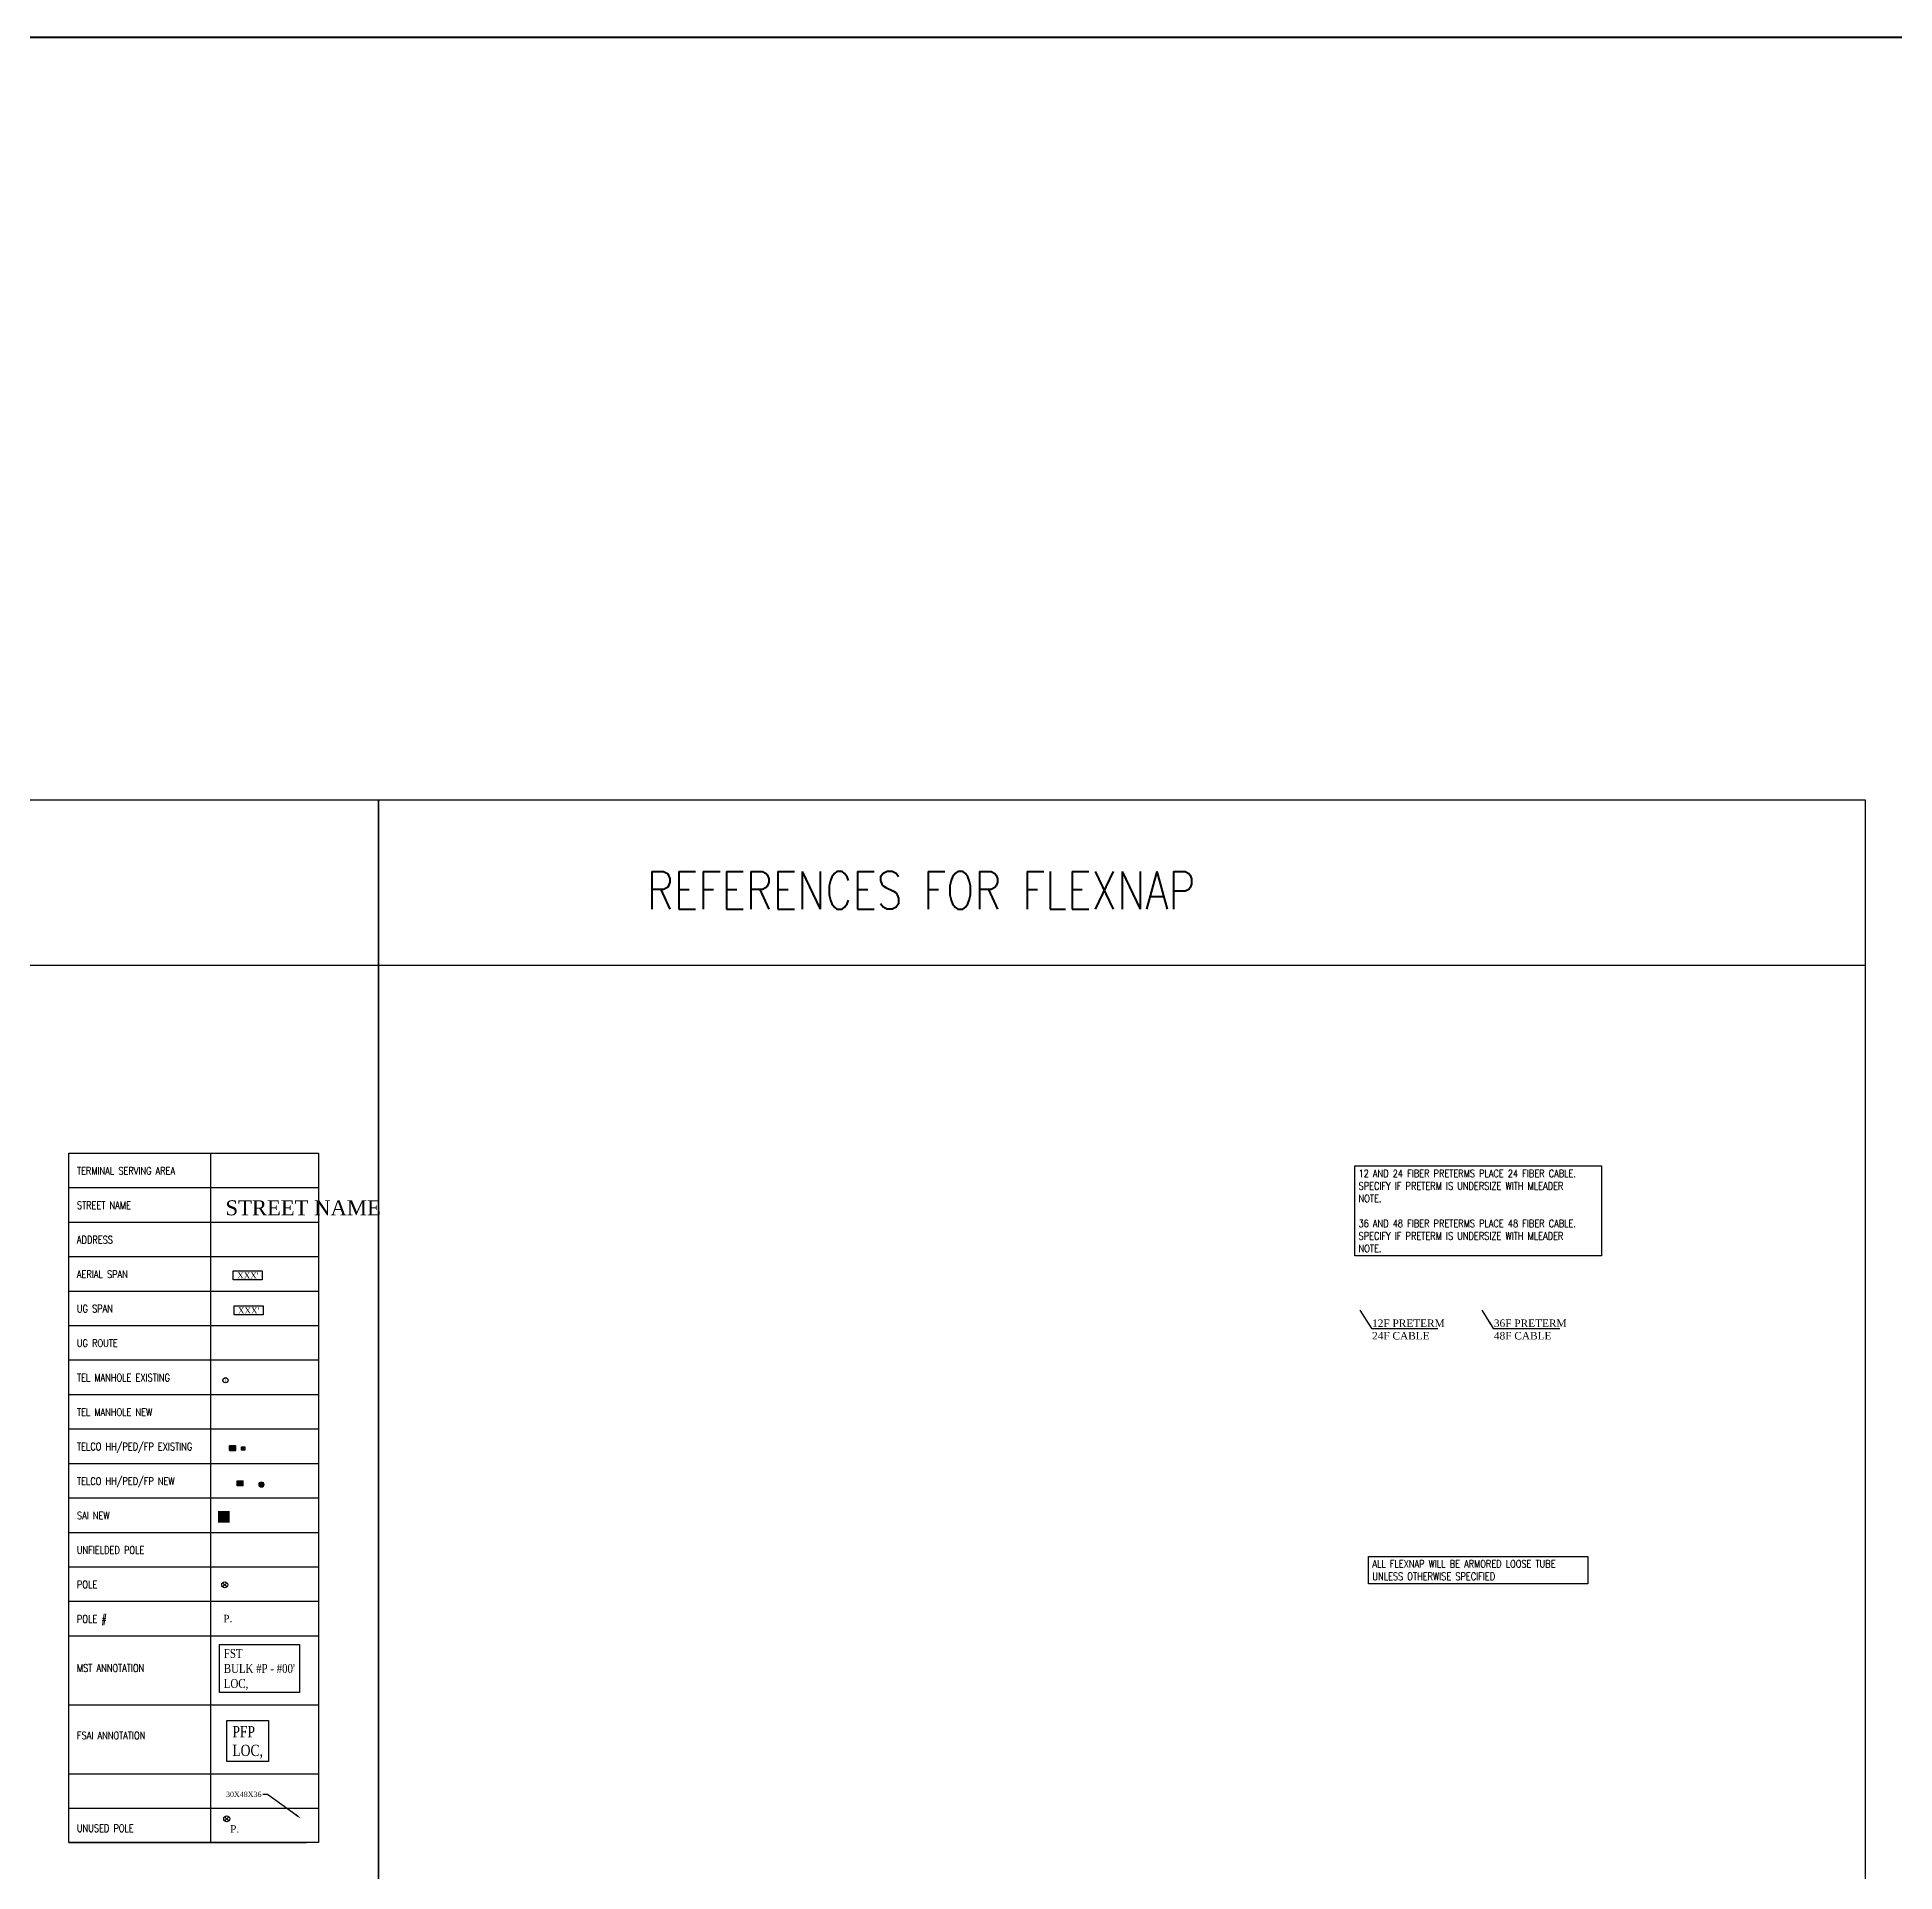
# Model space of a CAD drawing. Header units: feet. Extents: x 865220 to 2821149, y -2240498 to 944432.
# Drawn here: x 2812987 to 2814227, y 930472 to 931696 of the extents above; entities that cross this region are included whole.
import ezdxf
from ezdxf import colors
from ezdxf.entities.mleader import LeaderData, LeaderLine
from ezdxf.enums import TextEntityAlignment as Align
from ezdxf.math import Vec2, Vec3

# ---------------------------------------------------------------- set-up
doc = ezdxf.new("R2010")
doc.units = ezdxf.units.FT
doc.header["$LTSCALE"] = 0.015
doc.header["$MEASUREMENT"] = 0
doc.set_wipeout_variables(frame=1)
for name, color, linetype in [('DETAIL', 7, 'Continuous'), ('FOOTAGE', 7, 'Continuous'), ('NOTES', 7, 'Continuous'), ('pole', 30, 'Continuous'), ('PROP_TEL', 6, 'Continuous'), ('STREET NAME', 7, 'Continuous'), ('TELEPHONE STRUCT-EX', 30, 'Continuous'), ('TELEPHONE STRUCT-PROP', 6, 'Continuous'), ('TERMINALS', 7, 'Continuous'), ('UNUSED POLES', 255, 'Continuous')]:
    doc.layers.add(name, color=color, linetype=linetype)
doc.layers.add('RUNNING LINE (UNDERGROUND)', color=10, linetype='Continuous', lineweight=40)
doc.layers.add('WORK BOUNDARY', color=110, linetype='Continuous', lineweight=40)
doc.layers.add('TEMPLATE REFERENCE', color=2, linetype='Continuous', plot=False)
doc.styles.add('Dimensions 100', font='arial.ttf')
doc.styles.add('RS332', font='romans.shx', dxfattribs={"width": 0.8})
doc.styles.add('SIMPLEX', font='times.ttf', dxfattribs={"width": 0.8})
doc.styles.get("Standard").update_dxf_attribs({"font": 'times.ttf'})
doc.styles.add('Utilities', font='arial.ttf', dxfattribs={"height": 2.5})

# ---------------------------------------------------------------- blocks, each defined once
blk = doc.blocks.new('TELPED')
at = {"linetype": 'Continuous', "flags": 128}
blk.add_lwpolyline([(0.28, 0.28), (0.28, -0.28), (-0.28, -0.28), (-0.28, 0.28)], close=True, dxfattribs=at)
blk = doc.blocks.new('TELEPHONE PEDESTAL')
at = {"layer": 'TELEPHONE STRUCT-EX'}
for p, q in [((-1.1, 1.1), (1.1, -1.1)), ((1.1, 1.1), (-1.1, -1.1))]:
    blk.add_line(p, q, dxfattribs=at)
at = {"layer": 'TELEPHONE STRUCT-EX', "xscale": 4, "yscale": 4, "zscale": 4}
blk.add_blockref('TELPED', (0, 0), dxfattribs=at)
blk = doc.blocks.new('TELEPHONE MANHOLE')
at = {"layer": 'TELEPHONE STRUCT-EX'}
blk.add_circle((0, 0), 1.76, dxfattribs=at)
at = {"layer": 'TELEPHONE STRUCT-EX', "style": 'SIMPLEX'}
blk.add_text('T', height=2, dxfattribs=at).set_placement((0, 0), align=Align.MIDDLE_CENTER)
blk = doc.blocks.new('EX HH')
at = {"ltscale": 40, "true_color": 0xffffff}
h = blk.add_hatch(color=7, dxfattribs=at)
h.dxf.hatch_style = 1
h.paths.add_polyline_path([(-0.061, -0.031, 0.414214), (-0.046, -0.046), (0.046, -0.046, 0.414214), (0.061, -0.031), (0.061, 0.031, 0.414214), (0.046, 0.046), (-0.046, 0.046, 0.414214), (-0.061, 0.031)])
at = {"color": 30, "const_width": 0.005, "flags": 128}
blk.add_lwpolyline([(-0.061, 0.031), (-0.061, -0.031, 0.414214), (-0.046, -0.046), (0.046, -0.046, 0.414214), (0.061, -0.031), (0.061, 0.031, 0.414214), (0.046, 0.046), (-0.046, 0.046, 0.414214)], format="xyb", close=True, dxfattribs=at)
at = {"layer": 'RUNNING LINE (UNDERGROUND)', "color": 7, "lineweight": -3, "flags": 128}
blk.add_lwpolyline([(-0.054, 0.031), (-0.054, -0.031, 0.414214), (-0.046, -0.038), (0.046, -0.038, 0.414214), (0.054, -0.031), (0.054, 0.031, 0.414214), (0.046, 0.038), (-0.046, 0.038, 0.414214)], format="xyb", close=True, dxfattribs=at)
at = {"layer": 'TELEPHONE STRUCT-PROP', "color": 30, "style": 'Utilities'}
blk.add_text('HH', height=0.05, dxfattribs=at).set_placement((0, 0), align=Align.MIDDLE_CENTER)
blk = doc.blocks.new('PFP')
at = {"color": 6}
blk.add_wipeout([(-0.121, 0.121), (0.121, 0.121), (0.121, -0.121), (-0.121, -0.121)], dxfattribs=at)
at = {"ltscale": 40, "true_color": 0xffffff}
h = blk.add_hatch(color=7, dxfattribs=at)
h.dxf.hatch_style = 1
h.paths.add_polyline_path([(-0.121, -0.121), (0.121, -0.121), (0.121, 0.121), (-0.121, 0.121)])
at = {"layer": 'RUNNING LINE (UNDERGROUND)', "color": 6, "lineweight": 0, "const_width": 0.0181, "flags": 128}
blk.add_lwpolyline([(-0.121, 0.121), (0.121, 0.121), (0.121, -0.121), (-0.121, -0.121)], close=True, dxfattribs=at)
at = {"layer": 'RUNNING LINE (UNDERGROUND)', "color": 18, "lineweight": 0, "true_color": 0x000000, "const_width": 0.0181, "flags": 128}
for points in [[(-0.084, -0.084), (0.084, 0.084)], [(-0.084, 0.084), (0.084, -0.084)]]:
    blk.add_lwpolyline(points, dxfattribs=at)
blk = doc.blocks.new('NEW HH')
at = {"ltscale": 40, "true_color": 0xffffff}
h = blk.add_hatch(color=7, dxfattribs=at)
h.dxf.hatch_style = 1
h.paths.add_polyline_path([(-0.061, -0.031, 0.414214), (-0.046, -0.046), (0.046, -0.046, 0.414214), (0.061, -0.031), (0.061, 0.031, 0.414214), (0.046, 0.046), (-0.046, 0.046, 0.414214), (-0.061, 0.031)])
at = {"layer": 'RUNNING LINE (UNDERGROUND)', "color": 6, "lineweight": 0, "const_width": 0.005, "flags": 128}
blk.add_lwpolyline([(-0.061, 0.031), (-0.061, -0.031, 0.414214), (-0.046, -0.046), (0.046, -0.046, 0.414214), (0.061, -0.031), (0.061, 0.031, 0.414214), (0.046, 0.046), (-0.046, 0.046, 0.414214)], format="xyb", close=True, dxfattribs=at)
at = {"layer": 'TELEPHONE STRUCT-PROP', "color": 18, "true_color": 0x000000, "style": 'Utilities'}
blk.add_text('HH', height=0.05, dxfattribs=at).set_placement((0, 0), align=Align.MIDDLE_CENTER)
blk = doc.blocks.new('Proposed FlowerPot')
at = {"lineweight": 5, "ltscale": 100, "true_color": 0xffffff}
h = blk.add_hatch(color=7, dxfattribs=at)
h.dxf.hatch_style = 1
h.paths.add_polyline_path([(-0.06, 0, 0.414214), (0, -0.06, 0.414214), (0.06, 0, 0.414214), (0, 0.06, 0.414214)])
at = {"lineweight": 5, "ltscale": 100}
blk.add_circle((0, 0), 0.0604, dxfattribs=at)
at = {"layer": 'RUNNING LINE (UNDERGROUND)', "color": 6, "lineweight": 5, "const_width": 0.00907, "flags": 128}
blk.add_lwpolyline([(-0.06, 0, -0.414214), (0, 0.06, -0.414214), (0.06, 0, -0.414214), (0, -0.06, -0.414214), (-0.06, 0)], format="xyb", dxfattribs=at)
at = {"color": 18, "linetype": 'ByBlock', "lineweight": 5, "ltscale": 100, "true_color": 0x000000, "style": 'Dimensions 100'}
blk.add_text('F', height=0.0744, dxfattribs=at).set_placement((-0.029, -0.037))
blk = doc.blocks.new('JOINT USE POLE')
at = {"layer": 'TELEPHONE STRUCT-EX', "color": 0}
for p, q in [((1.4, 1.4), (-1.4, -1.4)), ((-1.4, 1.4), (1.4, -1.4))]:
    blk.add_line(p, q, dxfattribs=at)
blk.add_circle((0, 0), 2, dxfattribs=at)

msp = doc.modelspace()

# ---------------------------------------------------------------- linework, layer by layer
at = {"layer": 'TEMPLATE REFERENCE'}
msp.add_line((2811231.3, 931077.3), (2814206.9, 931077.3), dxfattribs=at)
at = {"layer": 'TEMPLATE REFERENCE', "ltscale": 1.5}
for p, q in [((2813103, 930951.9), (2813103, 930491.9)), ((2813008.5, 930928.9), (2813175, 930928.9)), ((2813008.5, 930905.9), (2813175, 930905.9)), ((2813008.5, 930882.9), (2813175, 930882.9)), ((2813008.5, 930859.9), (2813175, 930859.9)), ((2813008.5, 930836.9), (2813175, 930836.9)), ((2813008.5, 930813.9), (2813175, 930813.9)), ((2813008.5, 930790.9), (2813175, 930790.9)), ((2813008.5, 930767.9), (2813175, 930767.9)), ((2813008.5, 930744.9), (2813175, 930744.9)), ((2813008.5, 930721.9), (2813175, 930721.9)), ((2813008.5, 930698.9), (2813175, 930698.9)), ((2813008.5, 930675.9), (2813175, 930675.9)), ((2813008.5, 930652.9), (2813175, 930652.9)), ((2813008.5, 930629.9), (2813175, 930629.9)), ((2813008.5, 930583.9), (2813175, 930583.9)), ((2813008.5, 930537.9), (2813175, 930537.9)), ((2813008.5, 930514.9), (2813175, 930514.9)), ((2813008.5, 930491.9), (2813167.1, 930491.9))]:
    msp.add_line(p, q, dxfattribs=at)
at = {"layer": 'TEMPLATE REFERENCE'}
msp.add_lwpolyline([(2812223.2, 931187.5), (2813215.1, 931187.5), (2813215.1, 930248.8), (2812223.2, 930248.8)], close=True, dxfattribs=at)
at = {"layer": 'TEMPLATE REFERENCE', "ltscale": 1.5}
msp.add_lwpolyline([(2813008.5, 930951.9), (2813175, 930951.9), (2813175, 930491.9), (2813008.5, 930491.9)], close=True, dxfattribs=at)
at = {"layer": 'WORK BOUNDARY', "lineweight": 50}
msp.add_lwpolyline([(2808947.1, 931696.3), (2821148.9, 931696.3), (2821148.9, 927795.7), (2808947.1, 927795.7)], close=True, dxfattribs=at)

# ---------------------------------------------------------------- block references
at = {"layer": 'pole'}
msp.add_blockref('JOINT USE POLE', (2813112.5, 930663.9), dxfattribs=at)
at = {"layer": 'PROP_TEL'}
for name, p, xscale, yscale, zscale in [('NEW HH', (2813122.7, 930731.6), 40, 40, 40), ('Proposed FlowerPot', (2813137, 930730.8), 30, 30, 30)]:
    msp.add_blockref(name, p, dxfattribs=dict(at, xscale=xscale, yscale=yscale, zscale=zscale))
at = {"layer": 'TELEPHONE STRUCT-EX'}
for name, p, xscale, yscale, zscale in [('TELEPHONE MANHOLE', (2813113, 930800.4), 0.9768868823137693, 0.9768868823137693, 0.9768868823137693), ('EX HH', (2813117.7, 930755.1), 40, 40, 40), ('TELEPHONE PEDESTAL', (2813124.8, 930754.9), 0.9768868823137693, 0.9768868823137693, 0.9768868823137693)]:
    msp.add_blockref(name, p, dxfattribs=dict(at, xscale=xscale, yscale=yscale, zscale=zscale))
at = {"layer": 'UNUSED POLES'}
msp.add_blockref('JOINT USE POLE', (2813113.8, 930507.8), dxfattribs=at)

# ---------------------------------------------------------------- texts
at = {"layer": 'pole', "color": 30, "ltscale": 40, "insert": (2813111.5, 930643.9), "char_height": 5, "attachment_point": 1}
msp.add_mtext('P.', dxfattribs=at)
at = {"layer": 'STREET NAME', "ltscale": 40, "insert": (2813113, 930920.4), "char_height": 10, "attachment_point": 1}
msp.add_mtext('STREET NAME', dxfattribs=at)
at = {"layer": 'TEMPLATE REFERENCE', "style": 'RS332', "width": 0.8}
for s, height, p in [('REFERENCES FOR FLEXNAP', 25, (2813394.1, 931114.7)), ('TERMINAL SERVING AREA', 5, (2813013.9, 930937.6)), ('STREET NAME', 5, (2813013.9, 930914.6)), ('ADDRESS', 5, (2813013.9, 930891.6)), ('AERIAL SPAN', 5, (2813013.9, 930868.6)), ('UG SPAN', 5, (2813013.9, 930845.6)), ('UG ROUTE', 5, (2813013.9, 930822.6)), ('TEL MANHOLE EXISTING', 5, (2813013.9, 930799.6)), ('TEL MANHOLE NEW', 5, (2813013.9, 930776.6)), ('TELCO HH/PED/FP EXISTING', 5, (2813013.9, 930753.6)), ('TELCO HH/PED/FP NEW', 5, (2813013.9, 930730.6)), ('SAI NEW', 5, (2813013.9, 930707.6)), ('UNFIELDED POLE', 5, (2813013.9, 930684.6)), ('POLE', 5, (2813013.9, 930661.6)), ('POLE #', 5, (2813013.9, 930638.6)), ('MST ANNOTATION', 5, (2813013.9, 930605.9)), ('FSAI ANNOTATION', 5, (2813013.9, 930560.9)), ('UNUSED POLE', 5, (2813013.9, 930499))]:
    msp.add_text(s, height=height, dxfattribs=at).set_placement(p)
at = {"layer": 'TEMPLATE REFERENCE', "ltscale": 1.5, "char_height": 5, "attachment_point": 1, "style": 'RS332', "bg_fill": 16, "box_fill_scale": 1.5, "bg_fill_color": 256, "bg_fill_transparency": 0}
for s, insert, width in [('12 AND 24 FIBER PRETERMS PLACE 24 FIBER CABLE. SPECIFY IF PRETERM IS UNDERSIZE WITH MLEADER NOTE.\\P\\P36 AND 48 FIBER PRETERMS PLACE 48 FIBER CABLE. SPECIFY IF PRETERM IS UNDERSIZE WITH MLEADER NOTE.', (2813869, 930940.8), 159.669), ('ALL FLEXNAP WILL BE ARMORED LOOSE TUBE UNLESS OTHERWISE SPECIFIED', (2813878.2, 930680.4), 141.193)]:
    msp.add_mtext(s, dxfattribs=dict(at, insert=insert, width=width))
at = {"layer": 'UNUSED POLES', "color": 30, "ltscale": 40, "insert": (2813116.1, 930503.6), "char_height": 5, "attachment_point": 1}
msp.add_mtext('P.', dxfattribs=at)

# ---------------------------------------------------------------- next in the draw order: block references
at = {"layer": 'PROP_TEL', "xscale": 30, "yscale": 30, "zscale": 30}
msp.add_blockref('PFP', (2813111.9, 930709.3), dxfattribs=at)

# ---------------------------------------------------------------- next in the draw order: texts
at = {"layer": 'FOOTAGE', "ltscale": 40, "char_height": 4, "width": 17.345, "attachment_point": 5, "bg_fill": 19, "box_fill_scale": 1.25, "bg_fill_color": 256, "bg_fill_transparency": 0}
for insert in [(2813127.9, 930870.3), (2813128.4, 930846.9)]:
    msp.add_mtext("\\pxqc;XXX'", dxfattribs=dict(at, insert=insert))
at = {"layer": 'PROP_TEL', "ltscale": 0.5, "insert": (2813117.6, 930569.7), "char_height": 7.5, "attachment_point": 1, "style": 'SIMPLEX', "bg_fill": 19, "box_fill_scale": 1.5, "bg_fill_color": 256, "bg_fill_transparency": 0}
msp.add_mtext('PFP\\PLOC,', dxfattribs=at)
at = {"layer": 'TERMINALS', "ltscale": 0.5, "insert": (2813111.9, 930621.1), "char_height": 6, "attachment_point": 1, "style": 'SIMPLEX', "bg_fill": 19, "box_fill_scale": 1.5, "bg_fill_color": 256, "bg_fill_transparency": 0}
msp.add_mtext("FST\\PBULK #P - #00'\\PLOC,", dxfattribs=at)

# ---------------------------------------------------------------- next in the draw order: leaders
at = {"layer": 'DETAIL', "ltscale": 5}
ml = msp.add_multileader_mtext('Standard', dxfattribs=at)
ml.set_content('30X48X36', color=256)
ml.set_leader_properties()
ml.build(insert=Vec2(0, 0))
ml.multileader.update_dxf_attribs({"has_text_frame": 1, "text_left_attachment_type": 2, "text_right_attachment_type": 2, "dogleg_length": 3})
ctx = ml.context
ctx.base_point, ctx.char_height, ctx.landing_gap_size, ctx.plane_origin = Vec3(2813112.4, 930524.1), 3.5, 1.5, Vec3(2813187.7, 930540.9)
ctx.left_attachment, ctx.right_attachment, ctx.text_align_type = 2, 2, 1
notes = []
notes.append((ctx, [(0, (1, 1, 0), (2813141, 930524.1), (-1, 0), 3, [(0, [(2813163.4, 930508)], 0, [])])]))
ctx.mtext.insert, ctx.mtext.alignment, ctx.mtext.flow_direction = Vec3(2813125.2, 930525.9), 2, 5
ctx.mtext.has_bg_fill, ctx.mtext.bg_color, ctx.mtext.bg_scale_factor, ctx.mtext.bg_transparency, ctx.mtext.use_window_bg_color = 1, -1027028792, 1.5, 0, 1
at = {"layer": 'NOTES', "color": 32, "ltscale": 1.5}
ml = msp.add_multileader_mtext('Standard', dxfattribs=at)
ml.set_content('12F PRETERM\\P24F CABLE', color=32)
ml.set_leader_properties()
ml.build(insert=Vec2(0, 0))
ml.multileader.update_dxf_attribs({"text_left_attachment_type": 6, "text_right_attachment_type": 6, "dogleg_length": 0.36, "arrow_head_size": 0.18})
ctx = ml.context
ctx.base_point, ctx.char_height, ctx.arrow_head_size, ctx.landing_gap_size, ctx.plane_origin = Vec3(2813877.9, 930834.9), 5, 0.18, 0.09, Vec3(2813692.4, 930864)
ctx.left_attachment, ctx.right_attachment = 6, 6
notes.append((ctx, [(0, (1, 1, 0), (2813877.6, 930834.9), (1, 0), 0.36, [(0, [(2813869.8, 930847.3)], 0, [])])]))
ctx.mtext.insert, ctx.mtext.flow_direction = Vec3(2813878, 930840.9), 5
ctx.mtext.has_bg_fill, ctx.mtext.bg_color, ctx.mtext.bg_scale_factor, ctx.mtext.bg_transparency, ctx.mtext.use_window_bg_color = 1, -1027028792, 1.5, 0, 1
ml = msp.add_multileader_mtext('Standard', dxfattribs=at)
ml.set_content('36F PRETERM\\P48F CABLE', color=32)
ml.set_leader_properties()
ml.build(insert=Vec2(0, 0))
ml.multileader.update_dxf_attribs({"text_left_attachment_type": 6, "text_right_attachment_type": 6, "dogleg_length": 0.36, "arrow_head_size": 0.18})
ctx = ml.context
ctx.base_point, ctx.char_height, ctx.arrow_head_size, ctx.landing_gap_size, ctx.plane_origin = Vec3(2813959.3, 930834.9), 5, 0.18, 0.09, Vec3(2813773.7, 930864)
ctx.left_attachment, ctx.right_attachment = 6, 6
notes.append((ctx, [(0, (1, 1, 0), (2813958.9, 930834.9), (1, 0), 0.36, [(0, [(2813951.1, 930847.3)], 0, [])])]))
ctx.mtext.insert, ctx.mtext.flow_direction = Vec3(2813959.3, 930840.9), 5
ctx.mtext.has_bg_fill, ctx.mtext.bg_color, ctx.mtext.bg_scale_factor, ctx.mtext.bg_transparency, ctx.mtext.use_window_bg_color = 1, -1027028792, 1.5, 0, 1
for ctx, leaders in notes:
    for number, flags, end, landing, length, lines in leaders:
        leader = LeaderData()
        leader.index, (leader.has_last_leader_line, leader.has_dogleg_vector, leader.attachment_direction) = number, flags
        leader.last_leader_point, leader.dogleg_vector, leader.dogleg_length = Vec3(end), Vec3(landing), length
        for number, points, colour, breaks in lines:
            line = LeaderLine()
            line.index, line.vertices, line.color, line.breaks = number, Vec3.list(points), colors.encode_raw_color(colour), breaks
            leader.lines.append(line)
        ctx.leaders.append(leader)

# ---------------------------------------------------------------- next in the draw order: linework, layer by layer
at = {"layer": 'TEMPLATE REFERENCE'}
msp.add_lwpolyline([(2813215.1, 931187.5), (2814206.9, 931187.5), (2814206.9, 930248.8), (2813215.1, 930248.8)], close=True, dxfattribs=at)

doc.saveas('drawing.dxf')
